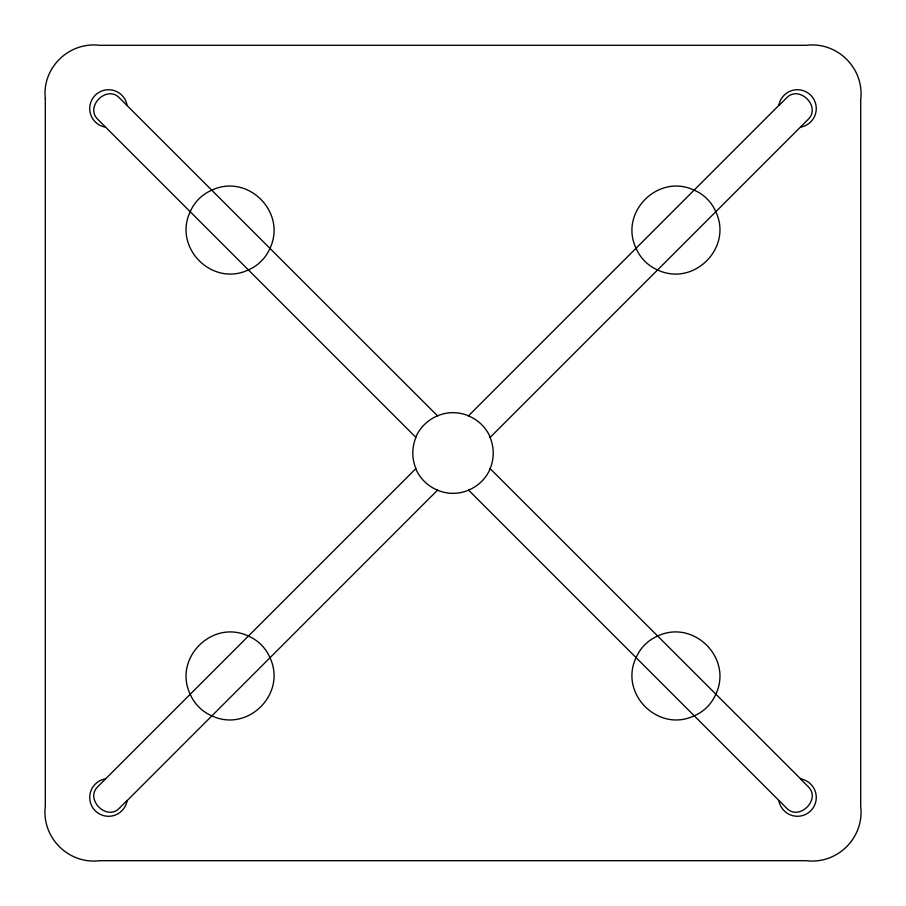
<?xml version="1.0" encoding="UTF-8"?>
<svg xmlns="http://www.w3.org/2000/svg" width="906" height="906" viewBox="0 0 906 906"><rect width="100%" height="100%" fill="white"/><g stroke="black" fill="none" stroke-linecap="round" stroke-linejoin="round"><path stroke-width="1.36" d="M127.021 800.745L437.53 490.157M468.459 415.854L778.967 105.266M490.112 468.719L490.146 468.64A40.623 40.623 0 0 0 490.078 437.417L490.112 437.292M190.362 211.438C172.684 247.644 212.491 287.451 248.697 269.762A41.076 41.076 0 0 0 269.795 248.72C287.395 212.48 247.666 172.695 211.426 190.373M778.945 105.526L786.68 97.791C799.239 84.62 821.368 106.749 808.209 119.32L490.089 437.451M127.044 800.485L119.309 808.22C106.749 821.391 84.62 799.262 97.78 786.691L415.899 468.561A40.623 40.623 0 0 1 415.922 437.405L97.78 119.32C84.62 106.761 106.738 84.632 119.309 97.791L437.53 415.854M468.459 490.157L468.844 489.987A40.374 40.374 0 0 0 490.237 468.776M694.574 715.638C658.368 733.316 618.56 693.52 636.238 657.303A41.076 41.076 0 0 1 657.28 636.216C693.532 618.617 733.305 658.345 715.638 694.585A41.076 41.076 0 0 1 694.585 715.672M437.439 415.911L437.145 416.024A40.374 40.374 0 0 0 415.752 437.236M490.078 468.572L800.734 778.979M468.561 415.922L468.844 416.024A40.374 40.374 0 0 1 490.237 437.236M437.428 490.089L437.145 489.987A40.374 40.374 0 0 1 415.752 468.776M694.574 190.373C658.368 172.695 618.56 212.491 636.238 248.708A41.076 41.076 0 0 0 657.28 269.795C693.532 287.395 733.305 247.666 715.638 211.438M211.426 715.638C247.632 733.316 287.44 693.52 269.762 657.303A41.076 41.076 0 0 0 248.72 636.216C212.48 618.617 172.695 658.345 190.362 694.585A41.076 41.076 0 0 0 211.415 715.672M800.474 778.956L808.209 786.691C821.38 799.251 799.251 821.38 786.68 808.22L468.549 490.101M190.339 211.415A41.076 41.076 0 0 1 211.415 190.339M127.1 800.757A18.833 18.833 0 0 1 107.452 816.261A18.833 18.833 0 0 1 89.751 798.56A18.833 18.833 0 0 1 105.243 778.911M694.585 190.339A41.076 41.076 0 0 1 715.661 211.415M105.243 127.112A18.833 18.833 0 0 1 89.739 107.452A18.833 18.833 0 0 1 107.44 89.762A18.833 18.833 0 0 1 127.089 105.255M800.745 778.9A18.833 18.833 0 0 1 816.249 798.56A18.833 18.833 0 0 1 798.548 816.249A18.833 18.833 0 0 1 778.9 800.757M778.888 105.255A18.833 18.833 0 0 1 798.548 89.751A18.833 18.833 0 0 1 816.238 107.452A18.833 18.833 0 0 1 800.745 127.1M437.519 415.809A39.66 39.66 0 0 1 468.47 415.809M468.47 490.203A39.66 39.66 0 0 1 437.519 490.203M45.3 98.573L45.3 806.34C41.416 837.461 68.539 864.584 99.66 860.7L806.34 860.7C837.461 864.584 864.584 837.461 860.7 806.34L860.7 99.66C864.584 68.539 837.461 41.416 806.34 45.3L99.66 45.3C69.06 41.54 41.846 67.757 45.3 98.573"/></g></svg>
